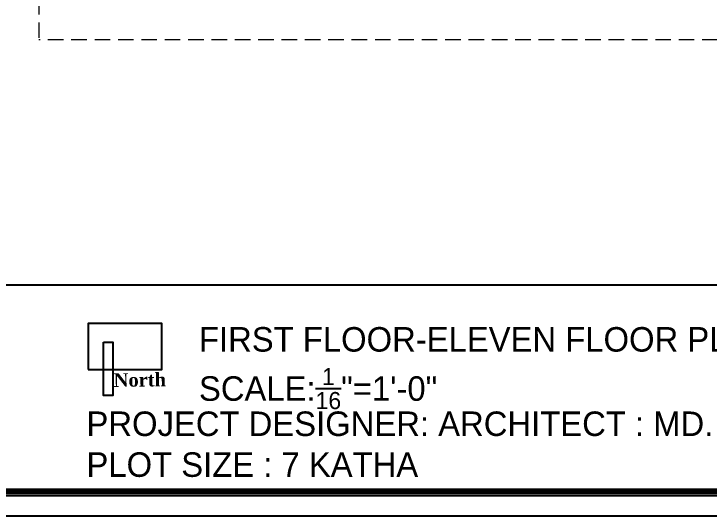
# Model space of a CAD drawing. Header units: inches. Extents: x 23587 to 406221, y -226199 to -75910.
# Drawn here: x 394696.5 to 395036.6, y -212322.8 to -212077 of the extents above; entities that cross this region are included whole.
import ezdxf

# ---------------------------------------------------------------- set-up
doc = ezdxf.new("R2010")
doc.units = ezdxf.units.IN
doc.header["$LTSCALE"] = 25.4
doc.header["$MEASUREMENT"] = 0
doc.linetypes.add('DASHED', pattern=[0.75, 0.5, -0.25])
doc.layers.add('Fresh air fan', color=250, linetype='Continuous', lineweight=0)
doc.layers.add('North Line', color=7, linetype='Continuous', lineweight=0)
doc.styles.add('2', font='ARIALN.TTF')
doc.styles.add('MtXpl_Times_New_Roma', font='timesbd.ttf')

msp = doc.modelspace()

# ---------------------------------------------------------------- linework, layer by layer
at = {"layer": 'Fresh air fan', "color": 140, "linetype": 'DASHED', "lineweight": 5, "ltscale": 0.6}
for p in [(394708.64, -211429.63), (395806.64, -212089.63)]:
    msp.add_line(p, (394708.64, -212089.63), dxfattribs=at)
at = {"layer": 'Fresh air fan', "color": 8, "lineweight": 25, "ltscale": 0.09}
msp.add_line((394445.38, -212209.63), (395756.64, -212209.63), dxfattribs=at)
at = {"layer": 'Fresh air fan', "color": 250, "lineweight": 25, "ltscale": 0.09}
for points in [[(394431.38, -211322.32), (395993.89, -211322.32), (395993.89, -212322.8), (394431.38, -212322.8)], [(394441.38, -211332.32), (395983.89, -211332.32), (395983.89, -212312.8), (394441.38, -212312.8)], [(394442.38, -211333.32), (395982.89, -211333.32), (395982.89, -212311.8), (394442.38, -212311.8)], [(394443.38, -211334.32), (395981.89, -211334.32), (395981.89, -212310.8), (394443.38, -212310.8)], [(394444.38, -211335.32), (395980.89, -211335.32), (395980.89, -212309.8), (394444.38, -212309.8)], [(394732.77, -212251.03), (394768.86, -212251.03), (394768.86, -212228.55), (394732.77, -212228.55)], [(394740.41, -212237.65), (394744.87, -212237.65), (394744.87, -212263.78), (394740.41, -212263.78)]]:
    msp.add_lwpolyline(points, close=True, dxfattribs=at)

# ---------------------------------------------------------------- texts
at = {"layer": 'Fresh air fan', "color": 250, "lineweight": 25, "ltscale": 0.09, "char_height": 12, "attachment_point": 1, "style": '2'}
for s, width, insert in [('\\A1;{\\fCentury Gothic|b0|i0|c0|p34;FIRST FLOOR-ELEVEN FLOOR PLAN(3 BED)\\PSCALE:\\H0.7x;\\S1/16;\\H1.4286x;"=1\'-0"}', 323.8084, (394787.05, -212230.28)), ('\\A1;{\\fCentury Gothic|b0|i0|c0|p34;PROJECT DESIGNER: ARCHITECT : MD. JEWEL RANA\\PPLOT SIZE : 7 KATHA}', 411.3209, (394732.02, -212271.59))]:
    msp.add_mtext_dynamic_manual_height_columns(s, width=width, gutter_width=0.5, heights=[0], dxfattribs=dict(at, insert=insert))
at = {"layer": 'North Line', "linetype": 'Continuous', "lineweight": 0, "style": 'MtXpl_Times_New_Roma', "oblique": 0}
msp.add_text('North', height=6.627, rotation=0.7253, dxfattribs=at).set_placement((394745.37, -212259.55))

doc.saveas('drawing.dxf')
